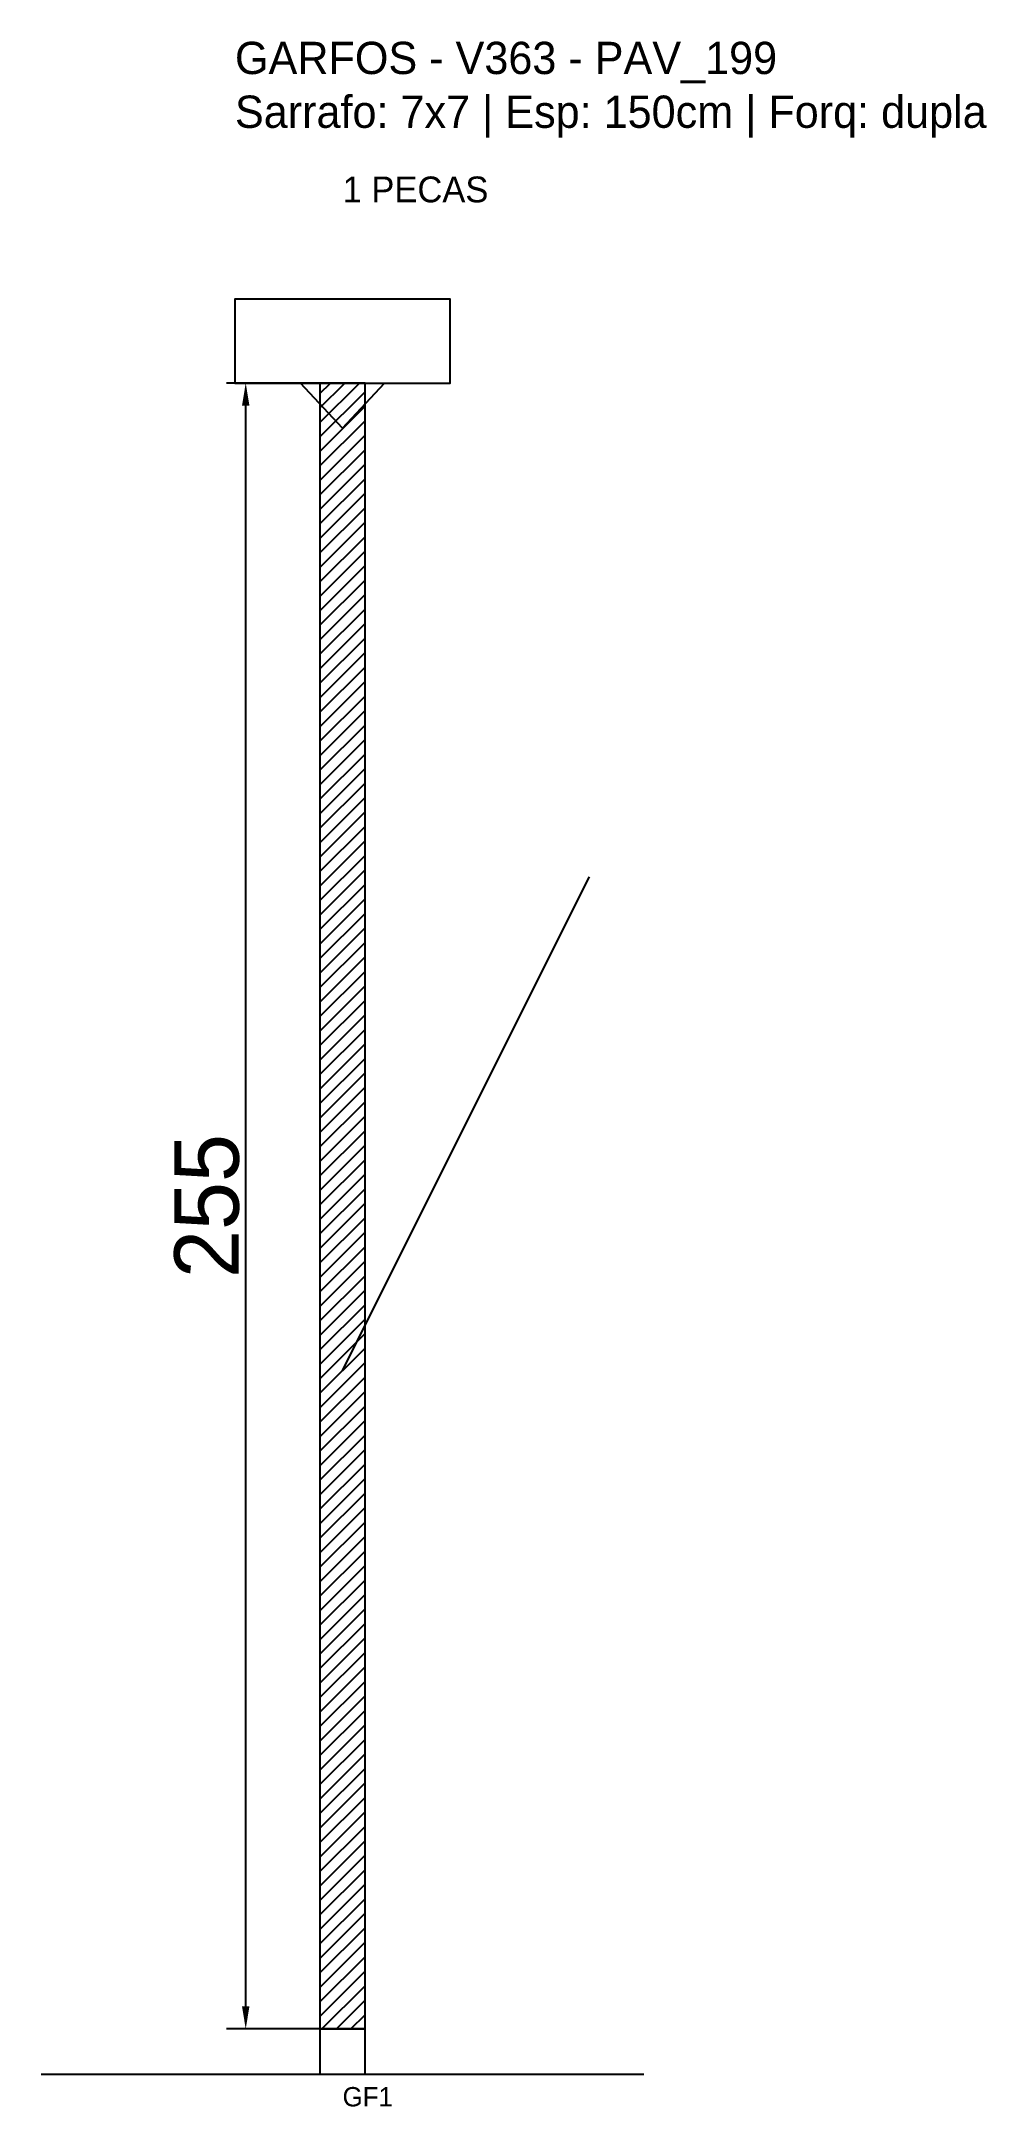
# Model space of a CAD drawing. Header units: metres. Extents: x -30 to 116, y -12 to 308.
import ezdxf

# ---------------------------------------------------------------- set-up
doc = ezdxf.new("R2010")
doc.units = ezdxf.units.M
for name, color, linetype in [('BARRA_ANCORAGEM', 1, 'Continuous'), ('COTA', 241, 'Continuous'), ('GARFOS OK', 3, 'Continuous'), ('NOME DA VIGA', 6, 'Continuous'), ('SARR_7x7', 40, 'Continuous'), ('VIGAS', 3, 'Continuous')]:
    doc.layers.add(name, color=color, linetype=linetype)
doc.dimstyles.new('EZ DXF', dxfattribs={"dimtxt": 10, "dimasz": 3.5, "dimexe": 3, "dimexo": 1.5, "dimgap": 1, "dimtad": 1, "dimdec": 1, "dimdsep": 46, "dimcen": 2.5, "dimazin": 3, "dimtfac": 1, "dimtmove": 0, "dimatfit": 3})

msp = doc.modelspace()

# ---------------------------------------------------------------- hatches: boundary and pattern name
at = {"layer": 'COTA'}
h = msp.add_hatch(dxfattribs=at)
h.set_pattern_fill('ANSI31', scale=0.5)
h.paths.add_polyline_path([(13.16665, 0), (20.16665, 0), (20.16665, 255), (13.16665, 255)])

# ---------------------------------------------------------------- linework, layer by layer
at = {"layer": 'BARRA_ANCORAGEM'}
msp.add_line((16.66665, 102), (54.91665, 178.5), dxfattribs=at)
at = {"layer": 'GARFOS OK'}
for p, q in [((16.66665, 248), (10.16665, 255)), ((10.16665, 255), (23.16665, 255)), ((16.66665, 248), (23.16665, 255))]:
    msp.add_line(p, q, dxfattribs=at)
at = {"layer": 'GARFOS OK', "linetype": 'CONTINUOUS'}
msp.add_line((-30, -7), (63.3333, -7), dxfattribs=at)
at = {"layer": 'GARFOS OK'}
msp.add_lwpolyline([(13.16665, 0), (20.16665, 0), (20.16665, 255), (13.16665, 255), (13.16665, 0)], dxfattribs=at)
at = {"layer": 'SARR_7x7'}
msp.add_lwpolyline([(13.16665, -7), (20.16665, -7), (20.16665, 0), (13.16665, 0), (13.16665, -7)], dxfattribs=at)
at = {"layer": 'VIGAS'}
msp.add_lwpolyline([(0, 255), (33.3333, 255), (33.3333, 268), (0, 268), (0, 255)], dxfattribs=at)

# ---------------------------------------------------------------- texts
at = {"layer": 'NOME DA VIGA'}
for s, height, p in [('1 PECAS', 4, (16.66665, 283)), ('GF1', 3, (16.66665, -12))]:
    msp.add_text(s, height=height, dxfattribs=at).set_placement(p)
at = {"layer": 'NOME DA VIGA', "insert": (0, 293), "char_height": 5, "attachment_point": 7}
msp.add_mtext('GARFOS - V363 - PAV_199\\PSarrafo: 7x7 | Esp: 150cm | Forq: dupla', dxfattribs=at)

# ---------------------------------------------------------------- dimensions: what is measured, and where the dimension line sits
at = {"layer": 'COTA'}
msp.add_linear_dim(base=(1.66665, 0), p1=(16.66665, 0), p2=(16.66665, 255), angle=90, dimstyle='EZ DXF', dxfattribs=at).render()

doc.saveas('drawing.dxf')
